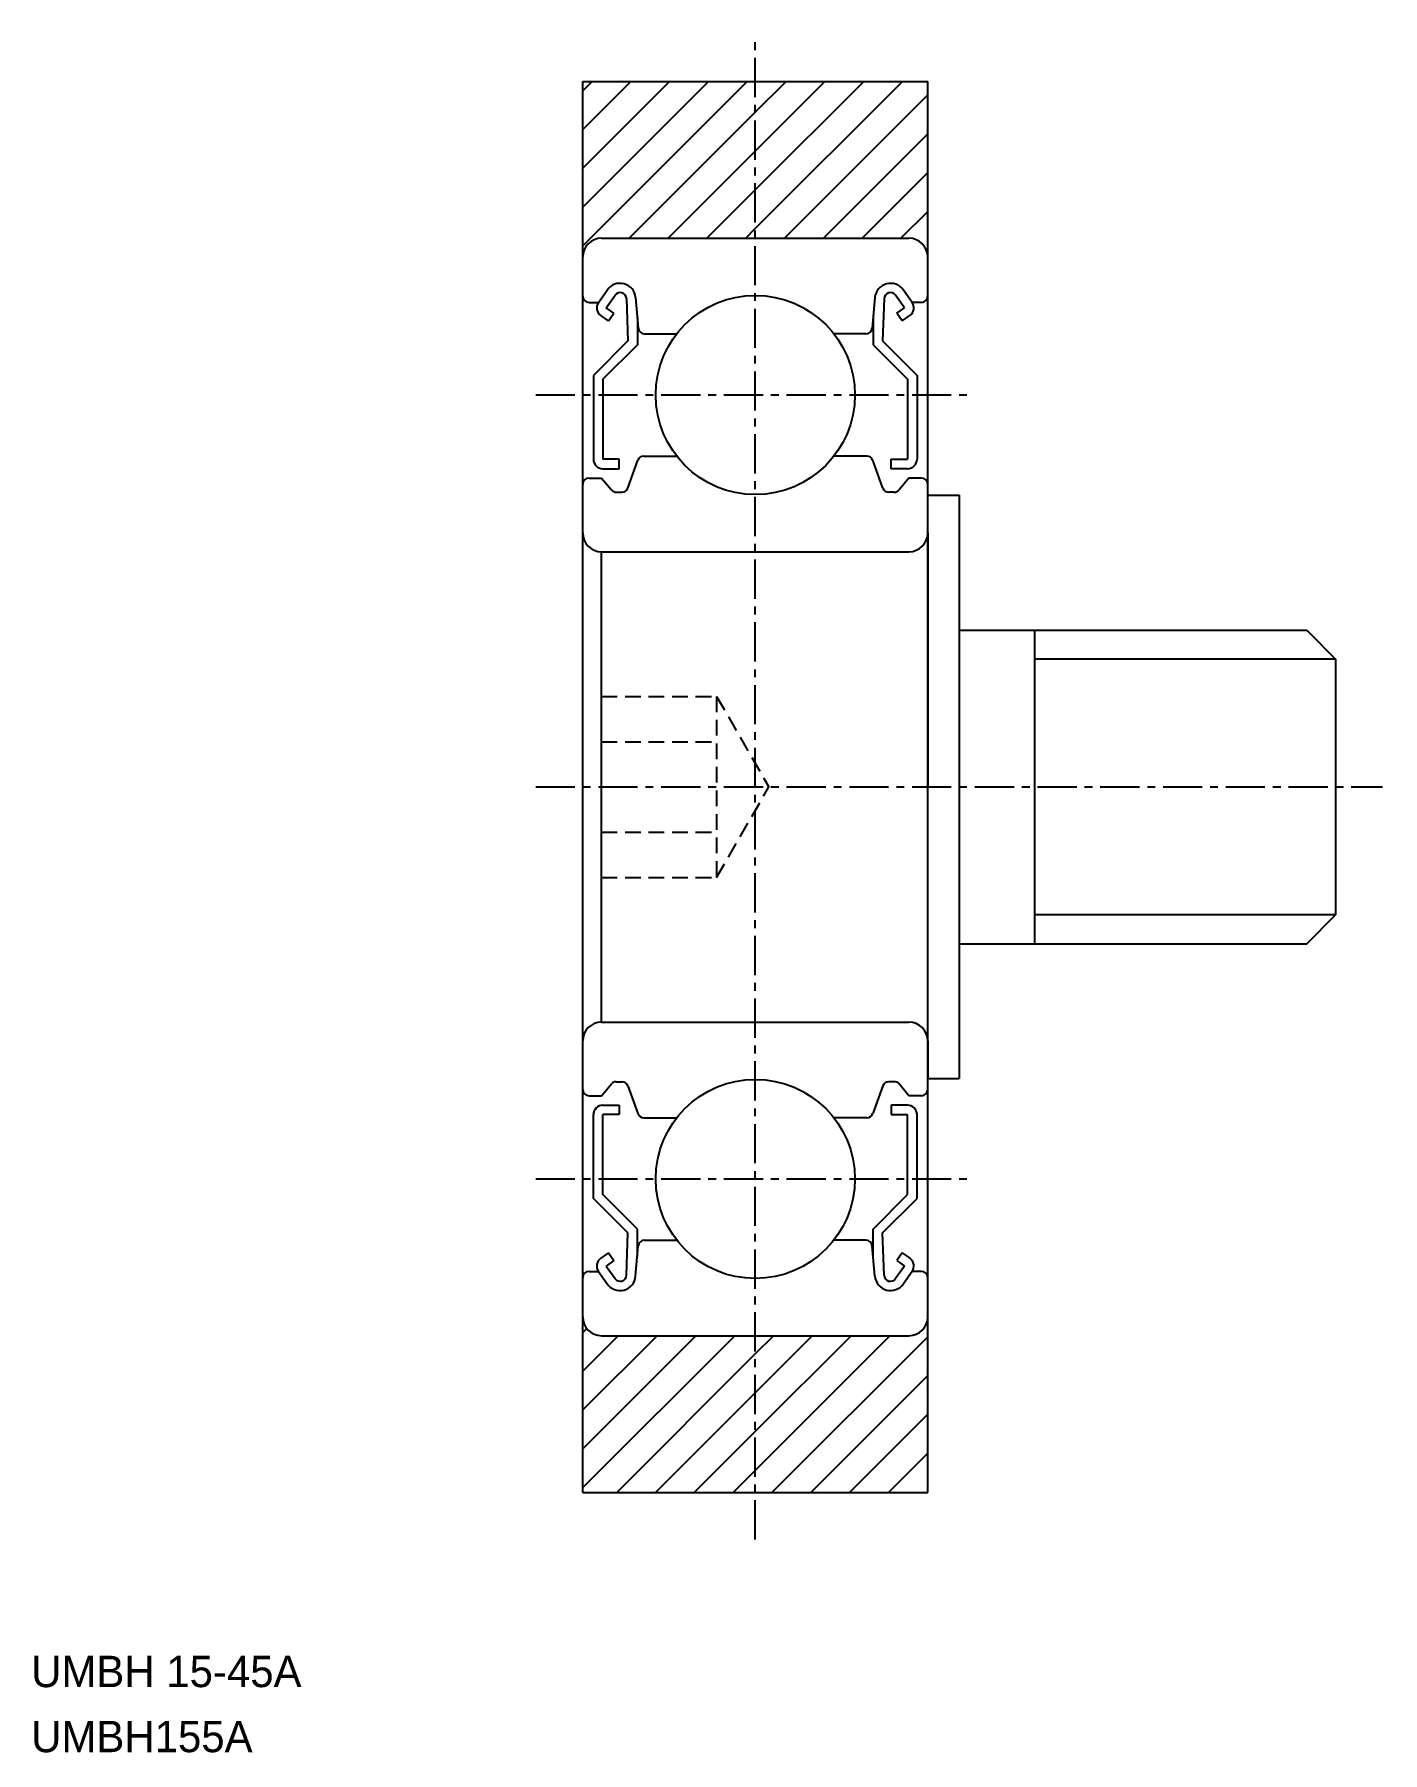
# Model space of a CAD drawing. Extents: x 31.8 to 74.8, y -15.6 to 39.2.
import ezdxf

# ---------------------------------------------------------------- set-up
doc = ezdxf.new("R2010")
doc.units = 0
doc.linetypes.add('CENTER', pattern=[2, 1.25, -0.25, 0.25, -0.25])
doc.linetypes.add('DASHED', pattern=[0.75, 0.5, -0.25])
doc.layers.get('0').update_dxf_attribs({"linetype": 'CONTINUOUS'})
doc.layers.add('CENTER', color=1, linetype='CENTER')

# ---------------------------------------------------------------- blocks, each defined once
blk = doc.blocks.new('*X2')
at = {"color": 0, "linetype": 'CONTINUOUS'}
for p, q in [((49.33, 32.406), (54.576, 37.652)), ((49.33, 33.644), (53.339, 37.652)), ((49.33, 34.881), (52.101, 37.652)), ((49.33, 36.118), (50.864, 37.652)), ((49.33, 37.356), (49.627, 37.652)), ((54.83, 32.956), (59.526, 37.652)), ((54.83, 34.194), (58.289, 37.652)), ((54.83, 35.431), (57.051, 37.652)), ((54.83, 36.669), (55.814, 37.652)), ((55.764, 32.652), (60.33, 37.219)), ((50.814, 32.652), (54.83, 36.669)), ((57.001, 32.652), (60.33, 35.982)), ((52.051, 32.652), (54.83, 35.431)), ((58.238, 32.652), (60.33, 34.744)), ((53.289, 32.652), (54.83, 34.194)), ((59.476, 32.652), (60.33, 33.507)), ((54.526, 32.652), (54.83, 32.956)), ((60.3, 32.239), (60.33, 32.269)), ((49.33, -2.242), (49.457, -2.116)), ((49.33, -7.192), (54.174, -2.348)), ((49.33, -5.954), (52.937, -2.348)), ((49.33, -4.717), (51.699, -2.348)), ((49.33, -3.48), (50.462, -2.348)), ((54.83, -6.642), (59.124, -2.348)), ((54.83, -5.404), (57.887, -2.348)), ((54.83, -4.167), (56.649, -2.348)), ((54.83, -2.929), (55.412, -2.348)), ((55.362, -7.348), (60.33, -2.379)), ((50.412, -7.348), (54.83, -2.929)), ((56.599, -7.348), (60.33, -3.616)), ((51.649, -7.348), (54.83, -4.167)), ((57.836, -7.348), (60.33, -4.854)), ((52.887, -7.348), (54.83, -5.404)), ((59.074, -7.348), (60.33, -6.091)), ((54.124, -7.348), (54.83, -6.642)), ((60.311, -7.348), (60.33, -7.329))]:
    blk.add_line(p, q, dxfattribs=at)

msp = doc.modelspace()

# ---------------------------------------------------------------- linework, layer by layer
at = {"color": 7, "linetype": 'CONTINUOUS'}
for p, q in [((49.33, -7.348), (49.33, 37.652)), ((49.33, 37.652), (60.33, 37.652)), ((60.33, -7.348), (60.33, 37.652)), ((49.93, 32.652), (59.73, 32.652)), ((49.83, 30.602), (50.109, 30.999)), ((50.076, 30.43), (50.359, 30.832)), ((50.722, 30.725), (50.772, 29.376)), ((51.016, 30.756), (51.102, 29.784)), ((58.644, 30.756), (58.558, 29.784)), ((58.939, 30.725), (58.888, 29.376)), ((59.584, 30.43), (59.302, 30.832)), ((59.83, 30.602), (59.552, 30.999)), ((49.53, 30.602), (49.83, 30.602)), ((50.149, 30.012), (49.904, 30.184)), ((50.321, 30.257), (50.076, 30.43)), ((50.149, 30.012), (50.321, 30.257)), ((59.339, 30.257), (59.584, 30.43)), ((59.511, 30.012), (59.339, 30.257)), ((59.511, 30.012), (59.757, 30.184)), ((60.13, 30.602), (59.83, 30.602)), ((51.072, 30.123), (51.072, 29.252)), ((51.302, 29.602), (52.325, 29.602)), ((58.359, 29.602), (57.336, 29.602)), ((58.588, 30.123), (58.588, 29.252)), ((50.772, 29.376), (49.672, 28.276)), ((51.072, 29.252), (49.972, 28.152)), ((58.588, 29.252), (59.688, 28.152)), ((58.888, 29.376), (59.988, 28.276)), ((49.672, 28.276), (49.672, 25.602)), ((49.972, 28.152), (49.972, 25.602)), ((59.688, 28.152), (59.688, 25.602)), ((59.988, 28.276), (59.988, 25.602)), ((50.492, 25.602), (49.972, 25.602)), ((49.972, 25.302), (50.492, 25.302)), ((50.492, 25.302), (50.492, 25.602)), ((50.764, 24.684), (51.088, 25.571)), ((51.275, 25.702), (52.325, 25.702)), ((58.385, 25.702), (57.336, 25.702)), ((57.861, 25.702), (57.861, 25.702)), ((58.123, 25.702), (58.123, 25.702)), ((58.897, 24.684), (58.573, 25.571)), ((59.168, 25.602), (59.688, 25.602)), ((59.168, 25.302), (59.168, 25.602)), ((59.688, 25.302), (59.168, 25.302)), ((49.53, 25.002), (49.93, 25.002)), ((49.93, 25.002), (50.248, 24.624)), ((59.73, 25.002), (59.413, 24.624)), ((60.13, 25.002), (59.73, 25.002)), ((50.401, 24.552), (50.576, 24.552)), ((59.26, 24.552), (59.084, 24.552)), ((60.33, 23.252), (60.33, 24.452)), ((60.33, 24.452), (61.33, 24.452)), ((61.33, 24.452), (61.33, 5.852)), ((60.33, 23.252), (60.33, 15.152)), ((49.93, 22.652), (59.73, 22.652)), ((49.93, 7.652), (49.93, 22.652)), ((61.33, 20.152), (72.41, 20.152)), ((63.73, 20.152), (63.73, 10.152)), ((72.41, 20.152), (73.33, 19.232)), ((73.33, 19.232), (73.33, 11.072)), ((60.33, 7.052), (60.33, 15.152)), ((72.41, 10.152), (73.33, 11.072)), ((61.33, 10.152), (72.41, 10.152)), ((49.93, 7.652), (59.73, 7.652)), ((60.33, 7.052), (60.33, 5.852)), ((49.93, 5.302), (50.248, 5.681)), ((50.401, 5.752), (50.576, 5.752)), ((50.764, 5.621), (51.088, 4.734)), ((58.897, 5.621), (58.573, 4.734)), ((59.26, 5.752), (59.084, 5.752)), ((59.73, 5.302), (59.413, 5.681)), ((60.33, 5.852), (61.33, 5.852)), ((49.53, 5.302), (49.93, 5.302)), ((49.972, 5.002), (50.492, 5.002)), ((50.492, 5.002), (50.492, 4.702)), ((59.688, 5.002), (59.168, 5.002)), ((59.168, 5.002), (59.168, 4.702)), ((60.13, 5.302), (59.73, 5.302)), ((49.672, 2.028), (49.672, 4.702)), ((50.492, 4.702), (49.972, 4.702)), ((49.972, 2.152), (49.972, 4.702)), ((51.275, 4.602), (52.325, 4.602)), ((58.385, 4.602), (57.336, 4.602)), ((59.168, 4.702), (59.688, 4.702)), ((59.688, 2.152), (59.688, 4.702)), ((59.988, 2.028), (59.988, 4.702)), ((50.772, 0.928), (49.672, 2.028)), ((51.072, 1.052), (49.972, 2.152)), ((58.588, 1.052), (59.688, 2.152)), ((58.888, 0.928), (59.988, 2.028)), ((50.722, -0.42), (50.772, 0.928)), ((51.072, 0.181), (51.072, 1.052)), ((51.302, 0.702), (52.325, 0.702)), ((58.359, 0.702), (57.336, 0.702)), ((58.588, 0.181), (58.588, 1.052)), ((58.939, -0.42), (58.888, 0.928)), ((50.149, 0.292), (49.904, 0.121)), ((50.321, 0.047), (50.076, -0.126)), ((50.149, 0.292), (50.321, 0.047)), ((51.016, -0.452), (51.102, 0.52)), ((58.644, -0.452), (58.558, 0.52)), ((59.511, 0.292), (59.339, 0.047)), ((59.339, 0.047), (59.584, -0.126)), ((59.511, 0.292), (59.757, 0.121)), ((49.53, -0.298), (49.83, -0.298)), ((49.83, -0.298), (50.109, -0.695)), ((50.076, -0.126), (50.359, -0.528)), ((59.584, -0.126), (59.302, -0.528)), ((59.83, -0.298), (59.552, -0.695)), ((60.13, -0.298), (59.83, -0.298)), ((49.93, -2.348), (59.73, -2.348)), ((49.33, -7.348), (60.33, -7.348))]:
    msp.add_line(p, q, dxfattribs=at)
at = {"color": 3}
for p, q in [((73.33, 19.232), (63.73, 19.232)), ((73.33, 11.072), (63.73, 11.072))]:
    msp.add_line(p, q, dxfattribs=at)
at = {"color": 3, "linetype": 'DASHED'}
for p, q in [((49.93, 18.039), (53.597, 18.039)), ((53.597, 18.039), (53.597, 12.265)), ((53.597, 18.039), (55.264, 15.152)), ((49.93, 16.596), (53.597, 16.596)), ((53.597, 12.265), (55.264, 15.152)), ((49.93, 13.709), (53.597, 13.709)), ((49.93, 12.265), (53.597, 12.265))]:
    msp.add_line(p, q, dxfattribs=at)
at = {"color": 7, "linetype": 'CONTINUOUS'}
for centre in [(54.83, 27.652), (54.83, 2.652)]:
    msp.add_circle(centre, 3.175, dxfattribs=at)
for centre, radius, start, end in [((49.93, 32.052), 0.6, 90, 180), ((59.73, 32.052), 0.6, 0, 90), ((49.53, 30.802), 0.2, 180, 270), ((50.518, 30.712), 0.5, 5.065, 144.9356), ((50.522, 30.717), 0.2, 2.1312, 144.9367), ((59.142, 30.712), 0.5, 35.0644, 174.935), ((59.138, 30.717), 0.2, 35.0633, 177.8688), ((60.13, 30.802), 0.2, 270, 0), ((50.076, 30.43), 0.3, 144.9356, 235.0377), ((59.585, 30.43), 0.3, 304.9623, 35.0644), ((51.302, 29.802), 0.2, 185.065, 270), ((58.359, 29.802), 0.2, 270, 354.935), ((49.972, 25.602), 0.3, 180, 270), ((51.275, 25.502), 0.2, 90, 159.9703), ((58.385, 25.502), 0.2, 20.0297, 90), ((59.688, 25.602), 0.3, 270, 0), ((49.53, 24.802), 0.2, 90, 180), ((50.576, 24.752), 0.2, 270, 339.9703), ((59.084, 24.752), 0.2, 200.0297, 270), ((60.13, 24.802), 0.2, 0, 90), ((50.401, 24.752), 0.2, 219.997, 270), ((59.26, 24.752), 0.2, 270, 320.003), ((49.93, 23.252), 0.6, 180, 270), ((59.73, 23.252), 0.6, 270, 0), ((49.93, 7.052), 0.6, 90, 180), ((59.73, 7.052), 0.6, 0, 90), ((49.53, 5.502), 0.2, 180, 270), ((50.401, 5.552), 0.2, 90, 140.003), ((50.576, 5.552), 0.2, 20.0297, 90), ((59.084, 5.552), 0.2, 90, 159.9703), ((59.26, 5.552), 0.2, 39.997, 90), ((60.13, 5.502), 0.2, 270, 0), ((49.972, 4.702), 0.3, 90, 180), ((59.688, 4.702), 0.3, 0, 90), ((51.275, 4.802), 0.2, 200.0297, 270), ((58.385, 4.802), 0.2, 270, 339.9703), ((51.302, 0.502), 0.2, 90, 174.935), ((58.359, 0.502), 0.2, 5.065, 90), ((50.076, -0.125), 0.3, 124.9623, 215.0644), ((59.585, -0.125), 0.3, 324.9356, 55.0377), ((49.53, -0.498), 0.2, 90, 180), ((50.518, -0.408), 0.5, 215.0644, 354.935), ((50.522, -0.413), 0.2, 215.0633, 357.8688), ((59.142, -0.408), 0.5, 185.065, 324.9356), ((59.138, -0.413), 0.2, 182.1312, 324.9367), ((60.13, -0.498), 0.2, 0, 90), ((49.93, -1.748), 0.6, 180, 270), ((59.73, -1.748), 0.6, 270, 0)]:
    msp.add_arc(centre, radius, start, end, dxfattribs=at)
at = {"layer": 'CENTER', "color": 1, "linetype": 'CENTER'}
for p, q in [((54.83, -8.848), (54.83, 39.152)), ((47.83, 27.652), (61.83, 27.652)), ((47.83, 2.652), (61.83, 2.652))]:
    msp.add_line(p, q, dxfattribs=at)
at = {"layer": 'CENTER'}
msp.add_line((47.83, 15.152), (74.83, 15.152), dxfattribs=at)

# ---------------------------------------------------------------- block references
at = {"color": 3, "linetype": 'CONTINUOUS'}
msp.add_blockref('*X2', (0, 0), dxfattribs=at)

# ---------------------------------------------------------------- texts
at = {"color": 7, "linetype": 'CONTINUOUS'}
for s, p in [('UMBH 15-45A', (31.745, -13.555)), ('UMBH155A', (31.745, -15.63))]:
    msp.add_text(s, height=1, dxfattribs=at).set_placement(p)

doc.saveas('drawing.dxf')
